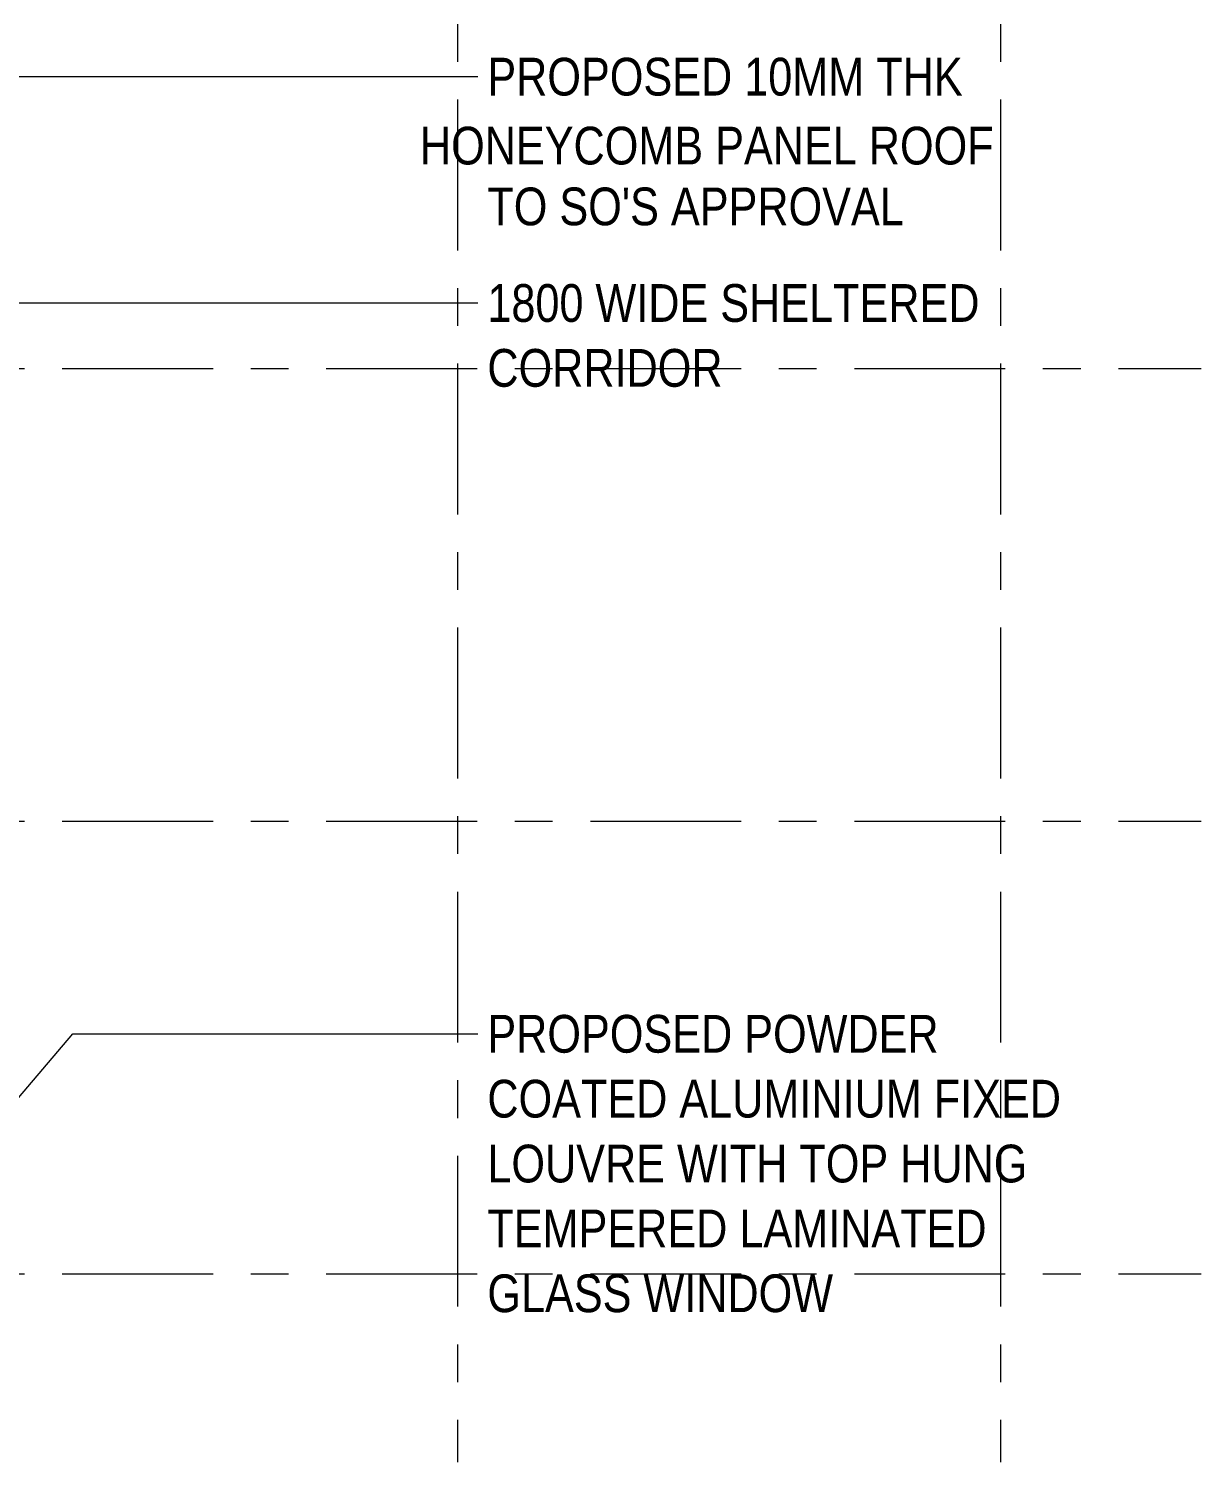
# Model space of a CAD drawing. Header units: millimetres. Extents: x -177800 to -26107, y -132450 to -18386.
# Drawn here: x -159245 to -143700, y -132450 to -113447 of the extents above; entities that cross this region are included whole.
import ezdxf

# ---------------------------------------------------------------- set-up
doc = ezdxf.new("R2010")
doc.units = ezdxf.units.MM
doc.linetypes.add('IDA - Grid Line', pattern=[3500, 2000, -500, 500, -500])
doc.layers.add('A-_ANOTTEXT_T', color=7, linetype='Continuous', lineweight=9)
doc.layers.add('S-_ANOTGRID_E-1', color=9, linetype='IDA - Grid Line', lineweight=9, true_color=0x808080)
doc.styles.add('Arial Narrow_1', font='ARIALN.TTF', dxfattribs={"height": 500})

msp = doc.modelspace()

# ---------------------------------------------------------------- linework, layer by layer
at = {"layer": 'A-_ANOTTEXT_T'}
for p, q in [((-159981.8, -114083.1), (-153289.8, -114083.1)), ((-162634.6, -117083.1), (-153289.8, -117083.1)), ((-160693.9, -129150.8), (-158657.8, -126769.9)), ((-158657.8, -126769.9), (-153289.8, -126769.9))]:
    msp.add_line(p, q, dxfattribs=at)
at = {"layer": 'S-_ANOTGRID_E-1'}
for p, q in [((-153561.4, -19886.4), (-153561.4, -132449.9)), ((-146361.4, -19886.4), (-146361.4, -132449.9)), ((-176299.7, -117952.4), (-143700.1, -117952.4)), ((-176299.7, -123952.4), (-143700.1, -123952.4)), ((-176299.7, -129952.4), (-143700.1, -129952.4))]:
    msp.add_line(p, q, dxfattribs=at)

# ---------------------------------------------------------------- texts
at = {"layer": 'A-_ANOTTEXT_T', "char_height": 500, "attachment_point": 1, "style": 'Arial Narrow_1'}
for s, insert, width in [('PROPOSED 10MM THK ', (-153164.8, -113833.1), 7996.833), ('HONEYCOMB PANEL ROOF ', (-154058.7, -114747.1), 9379.744), ("TO SO'S APPROVAL", (-153164.8, -115552.9), 6874.47), ('1800 WIDE SHELTERED ', (-153164.8, -116833.1), 8257.381), ('CORRIDOR', (-153164.8, -117693), 3787.973), ('PROPOSED POWDER ', (-153164.8, -126519.9), 7575.947), ('COATED ALUMINIUM FIXED ', (-153164.8, -127379.8), 9540.081), ('LOUVRE WITH TOP HUNG ', (-153164.8, -128239.7), 9018.984), ('TEMPERED LAMINATED ', (-153164.8, -129099.6), 8417.719), ('GLASS WINDOW', (-153164.8, -129959.5), 5651.897)]:
    msp.add_mtext(s, dxfattribs=dict(at, insert=insert, width=width))

doc.saveas('drawing.dxf')
